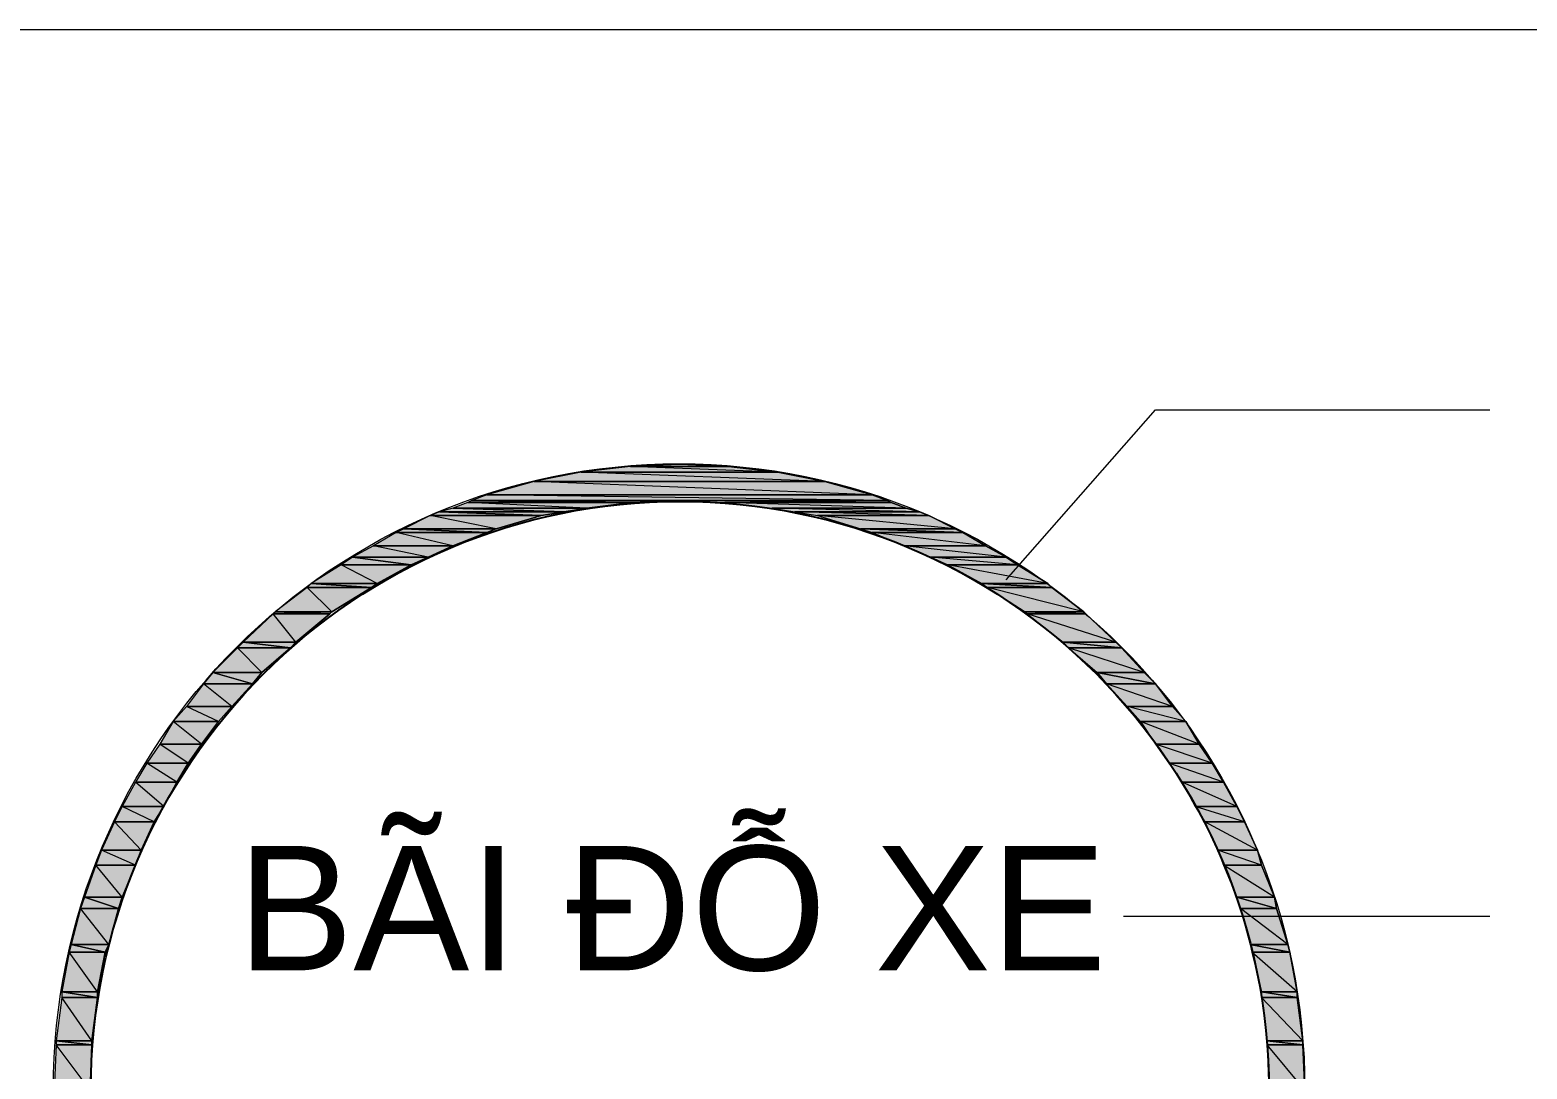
# Model space of a CAD drawing. Header units: millimetres. Extents: x 5117 to 246734, y -48177 to 129208.
# Drawn here: x 211859.8 to 211919.1, y 2497.1 to 2538.3 of the extents above; entities that cross this region are included whole.
import ezdxf

# ---------------------------------------------------------------- set-up
doc = ezdxf.new("R2010")
doc.units = ezdxf.units.MM
for name, color, linetype, lineweight in [('PCCC_241204-CHI TIET CAU TAO PCCC_dwg-1', 250, 'Continuous', 18), ('PDF_Geometry', 250, 'Continuous', 18), ('PDF_Geometry-1', 90, 'Continuous', 25), ('PDF_Solid Fills', 250, 'Continuous', 18), ('PDF_Text-1', 7, 'Continuous', 18)]:
    doc.layers.add(name, color=color, linetype=linetype, lineweight=lineweight)
doc.styles.add('Arial_8', font='arial_0.ttf', dxfattribs={"height": 4.929025})

# ---------------------------------------------------------------- blocks, each defined once
blk = doc.blocks.new('PCCC_241204-CHI TIET CAU TAO PCCC_dwg-1605646-PCCC-CHI TIẾT CÂU TẠO PCCC')
at = {"layer": 'PDF_Solid Fills'}
for points in [[(3139.23, 2520.793), (3133.392, 2521.018), (3131.446, 2520.793)], [(3137.284, 2521.018), (3135.338, 2521.093), (3133.392, 2521.018)], [(3139.23, 2520.793), (3133.392, 2521.018), (3137.284, 2521.018)], [(3142.972, 2519.895), (3129.575, 2520.419), (3127.704, 2519.895)], [(3141.101, 2520.419), (3131.446, 2520.793), (3129.575, 2520.419)], [(3142.972, 2519.895), (3129.575, 2520.419), (3141.101, 2520.419)], [(3141.101, 2520.419), (3131.446, 2520.793), (3139.23, 2520.793)], [(3133.467, 2519.596), (3127.105, 2519.671), (3126.955, 2519.596)], [(3143.571, 2519.671), (3127.704, 2519.895), (3127.105, 2519.671)], [(3133.467, 2519.596), (3127.105, 2519.671), (3135.338, 2519.671)], [(3143.571, 2519.671), (3127.704, 2519.895), (3142.972, 2519.895)], [(3143.721, 2519.596), (3135.338, 2519.671), (3137.134, 2519.596)], [(3143.721, 2519.596), (3135.338, 2519.671), (3143.571, 2519.671)], [(3128.078, 2518.548), (3125.458, 2519.072), (3124.41, 2518.548)], [(3129.874, 2519.072), (3125.832, 2519.222), (3125.458, 2519.072)], [(3128.078, 2518.548), (3125.458, 2519.072), (3129.874, 2519.072)], [(3130.772, 2519.222), (3126.356, 2519.371), (3125.832, 2519.222)], [(3129.874, 2519.072), (3125.832, 2519.222), (3130.772, 2519.222)], [(3131.67, 2519.371), (3126.955, 2519.596), (3126.356, 2519.371)], [(3130.772, 2519.222), (3126.356, 2519.371), (3131.67, 2519.371)], [(3131.67, 2519.371), (3126.955, 2519.596), (3133.467, 2519.596)], [(3144.319, 2519.371), (3137.134, 2519.596), (3139.005, 2519.371)], [(3144.319, 2519.371), (3137.134, 2519.596), (3143.721, 2519.596)], [(3144.843, 2519.222), (3139.005, 2519.371), (3139.903, 2519.222)], [(3144.843, 2519.222), (3139.005, 2519.371), (3144.319, 2519.371)], [(3145.218, 2519.072), (3139.903, 2519.222), (3140.802, 2519.072)], [(3145.218, 2519.072), (3139.903, 2519.222), (3144.843, 2519.222)], [(3146.265, 2518.548), (3140.802, 2519.072), (3142.523, 2518.548)], [(3146.265, 2518.548), (3140.802, 2519.072), (3145.218, 2519.072)], [(3127.704, 2518.398), (3124.41, 2518.548), (3124.111, 2518.398)], [(3127.704, 2518.398), (3124.41, 2518.548), (3128.078, 2518.548)], [(3146.565, 2518.398), (3142.523, 2518.548), (3142.972, 2518.398)], [(3146.565, 2518.398), (3142.523, 2518.548), (3146.265, 2518.548)], [(3125.383, 2517.425), (3123.213, 2517.874), (3122.389, 2517.425)], [(3126.356, 2517.874), (3124.111, 2518.398), (3123.213, 2517.874)], [(3125.383, 2517.425), (3123.213, 2517.874), (3126.356, 2517.874)], [(3126.356, 2517.874), (3124.111, 2518.398), (3127.704, 2518.398)], [(3147.463, 2517.874), (3142.972, 2518.398), (3144.245, 2517.874)], [(3147.463, 2517.874), (3142.972, 2518.398), (3146.565, 2518.398)], [(3148.286, 2517.425), (3144.245, 2517.874), (3145.292, 2517.425)], [(3148.286, 2517.425), (3144.245, 2517.874), (3147.463, 2517.874)], [(3124.71, 2517.126), (3122.389, 2517.425), (3121.94, 2517.126)], [(3124.71, 2517.126), (3122.389, 2517.425), (3125.383, 2517.425)], [(3148.735, 2517.126), (3145.292, 2517.425), (3145.966, 2517.126)], [(3148.735, 2517.126), (3145.292, 2517.425), (3148.286, 2517.425)], [(3123.362, 2516.377), (3121.94, 2517.126), (3120.743, 2516.377)], [(3123.362, 2516.377), (3121.94, 2517.126), (3124.71, 2517.126)], [(3149.933, 2516.377), (3145.966, 2517.126), (3147.313, 2516.377)], [(3149.933, 2516.377), (3145.966, 2517.126), (3148.735, 2517.126)], [(3121.566, 2515.255), (3120.593, 2516.228), (3119.321, 2515.255)], [(3123.138, 2516.228), (3120.743, 2516.377), (3120.593, 2516.228)], [(3121.566, 2515.255), (3120.593, 2516.228), (3123.138, 2516.228)], [(3123.138, 2516.228), (3120.743, 2516.377), (3123.362, 2516.377)], [(3150.083, 2516.228), (3147.313, 2516.377), (3147.538, 2516.228)], [(3150.083, 2516.228), (3147.313, 2516.377), (3149.933, 2516.377)], [(3151.355, 2515.255), (3147.538, 2516.228), (3149.035, 2515.255)], [(3151.355, 2515.255), (3147.538, 2516.228), (3150.083, 2516.228)], [(3120.144, 2514.057), (3119.246, 2515.18), (3118.048, 2514.057)], [(3121.491, 2515.18), (3119.321, 2515.255), (3119.246, 2515.18)], [(3120.144, 2514.057), (3119.246, 2515.18), (3121.491, 2515.18)], [(3121.491, 2515.18), (3119.321, 2515.255), (3121.566, 2515.255)], [(3151.43, 2515.18), (3149.035, 2515.255), (3149.11, 2515.18)], [(3151.43, 2515.18), (3149.035, 2515.255), (3151.355, 2515.255)], [(3152.627, 2514.057), (3149.11, 2515.18), (3150.532, 2514.057)], [(3152.627, 2514.057), (3149.11, 2515.18), (3151.43, 2515.18)], [(3118.797, 2512.86), (3117.824, 2513.833), (3116.851, 2512.86)], [(3119.92, 2513.833), (3118.048, 2514.057), (3117.824, 2513.833)], [(3118.797, 2512.86), (3117.824, 2513.833), (3119.92, 2513.833)], [(3119.92, 2513.833), (3118.048, 2514.057), (3120.144, 2514.057)], [(3152.852, 2513.833), (3150.532, 2514.057), (3150.756, 2513.833)], [(3152.852, 2513.833), (3150.532, 2514.057), (3152.627, 2514.057)], [(3153.75, 2512.86), (3150.756, 2513.833), (3151.879, 2512.86)], [(3153.75, 2512.86), (3150.756, 2513.833), (3152.852, 2513.833)], [(3118.423, 2512.411), (3116.851, 2512.86), (3116.477, 2512.411)], [(3118.423, 2512.411), (3116.851, 2512.86), (3118.797, 2512.86)], [(3154.199, 2512.411), (3151.879, 2512.86), (3152.253, 2512.411)], [(3154.199, 2512.411), (3151.879, 2512.86), (3153.75, 2512.86)], [(3117.599, 2511.512), (3116.477, 2512.411), (3115.803, 2511.512)], [(3117.599, 2511.512), (3116.477, 2512.411), (3118.423, 2512.411)], [(3154.873, 2511.512), (3152.253, 2512.411), (3153.076, 2511.512)], [(3154.873, 2511.512), (3152.253, 2512.411), (3154.199, 2512.411)], [(3117.075, 2510.914), (3115.803, 2511.512), (3115.279, 2510.914)], [(3117.075, 2510.914), (3115.803, 2511.512), (3117.599, 2511.512)], [(3155.397, 2510.914), (3153.076, 2511.512), (3153.6, 2510.914)], [(3155.397, 2510.914), (3153.076, 2511.512), (3154.873, 2511.512)], [(3116.402, 2510.016), (3115.279, 2510.914), (3114.755, 2510.016)], [(3116.402, 2510.016), (3115.279, 2510.914), (3117.075, 2510.914)], [(3155.921, 2510.016), (3153.6, 2510.914), (3154.199, 2510.016)], [(3155.921, 2510.016), (3153.6, 2510.914), (3155.397, 2510.914)], [(3115.878, 2509.267), (3114.755, 2510.016), (3114.232, 2509.267)], [(3115.878, 2509.267), (3114.755, 2510.016), (3116.402, 2510.016)], [(3156.444, 2509.267), (3154.199, 2510.016), (3154.723, 2509.267)], [(3156.444, 2509.267), (3154.199, 2510.016), (3155.921, 2510.016)], [(3115.429, 2508.519), (3114.232, 2509.267), (3113.782, 2508.519)], [(3115.429, 2508.519), (3114.232, 2509.267), (3115.878, 2509.267)], [(3156.894, 2508.519), (3154.723, 2509.267), (3155.247, 2508.519)], [(3156.894, 2508.519), (3154.723, 2509.267), (3156.444, 2509.267)], [(3114.905, 2507.546), (3113.782, 2508.519), (3113.259, 2507.546)], [(3114.905, 2507.546), (3113.782, 2508.519), (3115.429, 2508.519)], [(3157.417, 2507.546), (3155.247, 2508.519), (3155.771, 2507.546)], [(3157.417, 2507.546), (3155.247, 2508.519), (3156.894, 2508.519)], [(3114.531, 2506.947), (3113.259, 2507.546), (3112.959, 2506.947)], [(3114.531, 2506.947), (3113.259, 2507.546), (3114.905, 2507.546)], [(3157.717, 2506.947), (3155.771, 2507.546), (3156.145, 2506.947)], [(3157.717, 2506.947), (3155.771, 2507.546), (3157.417, 2507.546)], [(3114.007, 2505.824), (3112.959, 2506.947), (3112.435, 2505.824)], [(3114.007, 2505.824), (3112.959, 2506.947), (3114.531, 2506.947)], [(3158.241, 2505.824), (3156.145, 2506.947), (3156.669, 2505.824)], [(3158.241, 2505.824), (3156.145, 2506.947), (3157.717, 2506.947)], [(3113.782, 2505.225), (3112.435, 2505.824), (3112.211, 2505.225)], [(3113.782, 2505.225), (3112.435, 2505.824), (3114.007, 2505.824)], [(3158.39, 2505.225), (3156.669, 2505.824), (3156.894, 2505.225)], [(3158.39, 2505.225), (3156.669, 2505.824), (3158.241, 2505.824)], [(3113.259, 2503.953), (3112.211, 2505.225), (3111.762, 2503.953)], [(3113.259, 2503.953), (3112.211, 2505.225), (3113.782, 2505.225)], [(3158.914, 2503.953), (3156.894, 2505.225), (3157.417, 2503.953)], [(3158.914, 2503.953), (3156.894, 2505.225), (3158.39, 2505.225)], [(3113.109, 2503.504), (3111.762, 2503.953), (3111.612, 2503.504)], [(3113.109, 2503.504), (3111.762, 2503.953), (3113.259, 2503.953)], [(3158.989, 2503.504), (3157.417, 2503.953), (3157.567, 2503.504)], [(3158.989, 2503.504), (3157.417, 2503.953), (3158.914, 2503.953)], [(3112.735, 2502.082), (3111.612, 2503.504), (3111.238, 2502.082)], [(3112.735, 2502.082), (3111.612, 2503.504), (3113.109, 2503.504)], [(3159.438, 2502.082), (3157.567, 2503.504), (3157.941, 2502.082)], [(3159.438, 2502.082), (3157.567, 2503.504), (3158.989, 2503.504)], [(3112.585, 2501.783), (3111.238, 2502.082), (3111.163, 2501.783)], [(3112.585, 2501.783), (3111.238, 2502.082), (3112.735, 2502.082)], [(3159.513, 2501.783), (3157.941, 2502.082), (3158.016, 2501.783)], [(3159.513, 2501.783), (3157.941, 2502.082), (3159.438, 2502.082)], [(3112.286, 2500.211), (3111.163, 2501.783), (3110.863, 2500.211)], [(3112.286, 2500.211), (3111.163, 2501.783), (3112.585, 2501.783)], [(3159.813, 2500.211), (3158.016, 2501.783), (3158.39, 2500.211)], [(3159.813, 2500.211), (3158.016, 2501.783), (3159.513, 2501.783)], [(3112.286, 2499.986), (3110.863, 2500.211), (3110.863, 2499.986)], [(3112.286, 2499.986), (3110.863, 2500.211), (3112.286, 2500.211)], [(3159.813, 2499.986), (3158.39, 2500.211), (3158.39, 2499.986)], [(3159.813, 2499.986), (3158.39, 2500.211), (3159.813, 2500.211)], [(3112.061, 2498.265), (3110.863, 2499.986), (3110.639, 2498.265)], [(3112.061, 2498.265), (3110.863, 2499.986), (3112.286, 2499.986)], [(3160.037, 2498.265), (3158.39, 2499.986), (3158.615, 2498.265)], [(3160.037, 2498.265), (3158.39, 2499.986), (3159.813, 2499.986)], [(3111.986, 2496.319), (3110.639, 2498.115), (3110.564, 2496.319)], [(3112.061, 2498.115), (3110.639, 2498.265), (3110.639, 2498.115)], [(3112.061, 2498.115), (3110.639, 2498.265), (3112.061, 2498.265)], [(3111.986, 2496.319), (3110.639, 2498.115), (3112.061, 2498.115)], [(3160.037, 2498.115), (3158.615, 2498.265), (3158.615, 2498.115)], [(3160.037, 2498.115), (3158.615, 2498.265), (3160.037, 2498.265)], [(3160.112, 2496.319), (3158.615, 2498.115), (3158.69, 2496.319)], [(3160.112, 2496.319), (3158.615, 2498.115), (3160.037, 2498.115)]]:
    blk.add_hatch(color=256, dxfattribs=at).paths.add_polyline_path(points)
at = {"layer": 'PDF_Geometry'}
blk.add_line((3152.927, 2503.205), (3167.447, 2503.205), dxfattribs=at)
at = {"layer": 'PDF_Geometry', "flags": 128}
for points in [[(3075.835, 2173.732), (3268.788, 2173.732), (3268.788, 2538.307), (3075.835, 2538.307)], [(3131.446, 2520.793), (3139.23, 2520.793), (3137.284, 2521.018), (3133.392, 2521.018)], [(3135.338, 2521.093), (3133.392, 2521.018), (3137.284, 2521.018)], [(3127.704, 2519.895), (3142.972, 2519.895), (3141.101, 2520.419), (3129.575, 2520.419)], [(3129.575, 2520.419), (3141.101, 2520.419), (3139.23, 2520.793), (3131.446, 2520.793)], [(3137.134, 2519.596), (3143.721, 2519.596), (3143.571, 2519.671), (3135.338, 2519.671)], [(3139.005, 2519.371), (3144.319, 2519.371), (3143.721, 2519.596), (3137.134, 2519.596)], [(3139.903, 2519.222), (3144.843, 2519.222), (3144.319, 2519.371), (3139.005, 2519.371)], [(3140.802, 2519.072), (3145.218, 2519.072), (3144.843, 2519.222), (3139.903, 2519.222)], [(3123.213, 2517.874), (3126.356, 2517.874), (3127.704, 2518.398), (3124.111, 2518.398)], [(3144.245, 2517.874), (3147.463, 2517.874), (3146.565, 2518.398), (3142.972, 2518.398)], [(3145.292, 2517.425), (3148.286, 2517.425), (3147.463, 2517.874), (3144.245, 2517.874)], [(3145.966, 2517.126), (3148.735, 2517.126), (3148.286, 2517.425), (3145.292, 2517.425)], [(3115.803, 2511.512), (3117.599, 2511.512), (3118.423, 2512.411), (3116.477, 2512.411)], [(3153.076, 2511.512), (3154.873, 2511.512), (3154.199, 2512.411), (3152.253, 2512.411)], [(3115.279, 2510.914), (3117.075, 2510.914), (3117.599, 2511.512), (3115.803, 2511.512)], [(3153.6, 2510.914), (3155.397, 2510.914), (3154.873, 2511.512), (3153.076, 2511.512)], [(3114.755, 2510.016), (3116.402, 2510.016), (3117.075, 2510.914), (3115.279, 2510.914)], [(3154.199, 2510.016), (3155.921, 2510.016), (3155.397, 2510.914), (3153.6, 2510.914)], [(3114.232, 2509.267), (3115.878, 2509.267), (3116.402, 2510.016), (3114.755, 2510.016)], [(3154.723, 2509.267), (3156.444, 2509.267), (3155.921, 2510.016), (3154.199, 2510.016)], [(3113.782, 2508.519), (3115.429, 2508.519), (3115.878, 2509.267), (3114.232, 2509.267)], [(3155.247, 2508.519), (3156.894, 2508.519), (3156.444, 2509.267), (3154.723, 2509.267)], [(3113.259, 2507.546), (3114.905, 2507.546), (3115.429, 2508.519), (3113.782, 2508.519)], [(3155.771, 2507.546), (3157.417, 2507.546), (3156.894, 2508.519), (3155.247, 2508.519)], [(3112.959, 2506.947), (3114.531, 2506.947), (3114.905, 2507.546), (3113.259, 2507.546)], [(3156.145, 2506.947), (3157.717, 2506.947), (3157.417, 2507.546), (3155.771, 2507.546)], [(3112.435, 2505.824), (3114.007, 2505.824), (3114.531, 2506.947), (3112.959, 2506.947)], [(3156.669, 2505.824), (3158.241, 2505.824), (3157.717, 2506.947), (3156.145, 2506.947)], [(3112.211, 2505.225), (3113.782, 2505.225), (3114.007, 2505.824), (3112.435, 2505.824)], [(3156.894, 2505.225), (3158.39, 2505.225), (3158.241, 2505.824), (3156.669, 2505.824)], [(3110.564, 2496.319), (3111.986, 2496.319), (3112.061, 2498.115), (3110.639, 2498.115)], [(3158.69, 2496.319), (3160.112, 2496.319), (3160.037, 2498.115), (3158.615, 2498.115)]]:
    blk.add_lwpolyline(points, close=True, dxfattribs=at)
for points in [[(3148.286, 2516.527), (3154.199, 2523.263), (3167.447, 2523.263)], [(3127.105, 2519.671), (3143.571, 2519.671), (3142.972, 2519.895), (3127.704, 2519.895), (3127.105, 2519.671), (3133.467, 2519.596), (3135.338, 2519.671), (3127.105, 2519.671), (3126.955, 2519.596)], [(3124.41, 2518.548), (3128.078, 2518.548), (3129.874, 2519.072), (3125.458, 2519.072), (3124.41, 2518.548), (3127.704, 2518.398), (3128.078, 2518.548), (3124.41, 2518.548), (3124.111, 2518.398)], [(3126.356, 2519.371), (3131.67, 2519.371), (3133.467, 2519.596), (3126.955, 2519.596), (3126.356, 2519.371), (3130.772, 2519.222), (3131.67, 2519.371), (3126.356, 2519.371), (3125.832, 2519.222), (3129.874, 2519.072), (3130.772, 2519.222), (3125.832, 2519.222), (3125.458, 2519.072)], [(3142.523, 2518.548), (3146.265, 2518.548), (3145.218, 2519.072), (3140.802, 2519.072), (3142.523, 2518.548), (3146.565, 2518.398), (3146.265, 2518.548), (3142.523, 2518.548), (3142.972, 2518.398)], [(3122.389, 2517.425), (3125.383, 2517.425), (3126.356, 2517.874), (3123.213, 2517.874), (3122.389, 2517.425), (3124.71, 2517.126), (3125.383, 2517.425), (3122.389, 2517.425), (3121.94, 2517.126)], [(3120.743, 2516.377), (3123.362, 2516.377), (3124.71, 2517.126), (3121.94, 2517.126), (3120.743, 2516.377), (3123.138, 2516.228), (3123.362, 2516.377), (3120.743, 2516.377), (3120.593, 2516.228)], [(3147.313, 2516.377), (3149.933, 2516.377), (3148.735, 2517.126), (3145.966, 2517.126), (3147.313, 2516.377), (3150.083, 2516.228), (3149.933, 2516.377), (3147.313, 2516.377), (3147.538, 2516.228)], [(3119.321, 2515.255), (3121.566, 2515.255), (3123.138, 2516.228), (3120.593, 2516.228), (3119.321, 2515.255), (3121.491, 2515.18), (3121.566, 2515.255), (3119.321, 2515.255), (3119.246, 2515.18)], [(3149.035, 2515.255), (3151.355, 2515.255), (3150.083, 2516.228), (3147.538, 2516.228), (3149.035, 2515.255), (3151.43, 2515.18), (3151.355, 2515.255), (3149.035, 2515.255), (3149.11, 2515.18)], [(3118.048, 2514.057), (3120.144, 2514.057), (3121.491, 2515.18), (3119.246, 2515.18), (3118.048, 2514.057), (3119.92, 2513.833), (3120.144, 2514.057), (3118.048, 2514.057), (3117.824, 2513.833)], [(3150.532, 2514.057), (3152.627, 2514.057), (3151.43, 2515.18), (3149.11, 2515.18), (3150.532, 2514.057), (3152.852, 2513.833), (3152.627, 2514.057), (3150.532, 2514.057), (3150.756, 2513.833)], [(3116.851, 2512.86), (3118.797, 2512.86), (3119.92, 2513.833), (3117.824, 2513.833), (3116.851, 2512.86), (3118.423, 2512.411), (3118.797, 2512.86), (3116.851, 2512.86), (3116.477, 2512.411)], [(3151.879, 2512.86), (3153.75, 2512.86), (3152.852, 2513.833), (3150.756, 2513.833), (3151.879, 2512.86), (3154.199, 2512.411), (3153.75, 2512.86), (3151.879, 2512.86), (3152.253, 2512.411)], [(3111.762, 2503.953), (3113.259, 2503.953), (3113.782, 2505.225), (3112.211, 2505.225), (3111.762, 2503.953), (3113.109, 2503.504), (3113.259, 2503.953), (3111.762, 2503.953), (3111.612, 2503.504)], [(3157.417, 2503.953), (3158.914, 2503.953), (3158.39, 2505.225), (3156.894, 2505.225), (3157.417, 2503.953), (3158.989, 2503.504), (3158.914, 2503.953), (3157.417, 2503.953), (3157.567, 2503.504)], [(3111.238, 2502.082), (3112.735, 2502.082), (3113.109, 2503.504), (3111.612, 2503.504), (3111.238, 2502.082), (3112.585, 2501.783), (3112.735, 2502.082), (3111.238, 2502.082), (3111.163, 2501.783)], [(3157.941, 2502.082), (3159.438, 2502.082), (3158.989, 2503.504), (3157.567, 2503.504), (3157.941, 2502.082), (3159.513, 2501.783), (3159.438, 2502.082), (3157.941, 2502.082), (3158.016, 2501.783)], [(3110.863, 2500.211), (3112.286, 2500.211), (3112.585, 2501.783), (3111.163, 2501.783), (3110.863, 2500.211), (3112.286, 2499.986), (3112.286, 2500.211), (3110.863, 2500.211), (3110.863, 2499.986)], [(3158.39, 2500.211), (3159.813, 2500.211), (3159.513, 2501.783), (3158.016, 2501.783), (3158.39, 2500.211), (3159.813, 2499.986), (3159.813, 2500.211), (3158.39, 2500.211), (3158.39, 2499.986)], [(3110.639, 2498.265), (3112.061, 2498.265), (3112.286, 2499.986), (3110.863, 2499.986), (3110.639, 2498.265), (3112.061, 2498.115), (3112.061, 2498.265), (3110.639, 2498.265), (3110.639, 2498.115)], [(3158.615, 2498.265), (3160.037, 2498.265), (3159.813, 2499.986), (3158.39, 2499.986), (3158.615, 2498.265), (3160.037, 2498.115), (3160.037, 2498.265), (3158.615, 2498.265), (3158.615, 2498.115)]]:
    blk.add_lwpolyline(points, dxfattribs=at)
at = {"layer": 'PDF_Geometry'}
blk.add_circle((3135.323, 2496.335), 24.789, dxfattribs=at)
at = {"layer": 'PDF_Geometry-1'}
blk.add_circle((3135.354, 2496.297), 23.336, dxfattribs=at)
at = {"layer": 'PDF_Solid Fills'}
for p, q in [((3133.392, 2521.018), (3131.446, 2520.793)), ((3135.338, 2521.093), (3133.392, 2521.018)), ((3133.392, 2521.018), (3137.284, 2521.018)), ((3139.23, 2520.793), (3133.392, 2521.018)), ((3139.23, 2520.793), (3133.392, 2521.018)), ((3133.392, 2521.018), (3137.284, 2521.018)), ((3137.284, 2521.018), (3135.338, 2521.093)), ((3137.284, 2521.018), (3139.23, 2520.793)), ((3129.575, 2520.419), (3127.704, 2519.895)), ((3131.446, 2520.793), (3129.575, 2520.419)), ((3129.575, 2520.419), (3141.101, 2520.419)), ((3142.972, 2519.895), (3129.575, 2520.419)), ((3142.972, 2519.895), (3129.575, 2520.419)), ((3129.575, 2520.419), (3141.101, 2520.419)), ((3131.446, 2520.793), (3139.23, 2520.793)), ((3141.101, 2520.419), (3131.446, 2520.793)), ((3141.101, 2520.419), (3131.446, 2520.793)), ((3131.446, 2520.793), (3139.23, 2520.793)), ((3139.23, 2520.793), (3141.101, 2520.419)), ((3141.101, 2520.419), (3142.972, 2519.895)), ((3127.105, 2519.671), (3126.955, 2519.596)), ((3127.704, 2519.895), (3127.105, 2519.671)), ((3127.105, 2519.671), (3143.571, 2519.671)), ((3133.467, 2519.596), (3127.105, 2519.671)), ((3133.467, 2519.596), (3127.105, 2519.671)), ((3127.105, 2519.671), (3135.338, 2519.671)), ((3127.704, 2519.895), (3142.972, 2519.895)), ((3143.571, 2519.671), (3127.704, 2519.895)), ((3143.571, 2519.671), (3127.704, 2519.895)), ((3127.704, 2519.895), (3142.972, 2519.895)), ((3135.338, 2519.671), (3133.467, 2519.596)), ((3143.721, 2519.596), (3135.338, 2519.671)), ((3135.338, 2519.671), (3137.134, 2519.596)), ((3143.721, 2519.596), (3135.338, 2519.671)), ((3135.338, 2519.671), (3143.571, 2519.671)), ((3142.972, 2519.895), (3143.571, 2519.671)), ((3143.571, 2519.671), (3143.721, 2519.596)), ((3125.458, 2519.072), (3124.41, 2518.548)), ((3125.832, 2519.222), (3125.458, 2519.072)), ((3125.458, 2519.072), (3129.874, 2519.072)), ((3128.078, 2518.548), (3125.458, 2519.072)), ((3128.078, 2518.548), (3125.458, 2519.072)), ((3125.458, 2519.072), (3129.874, 2519.072)), ((3126.356, 2519.371), (3125.832, 2519.222)), ((3125.832, 2519.222), (3130.772, 2519.222)), ((3129.874, 2519.072), (3125.832, 2519.222)), ((3129.874, 2519.072), (3125.832, 2519.222)), ((3125.832, 2519.222), (3130.772, 2519.222)), ((3126.955, 2519.596), (3126.356, 2519.371)), ((3126.356, 2519.371), (3131.67, 2519.371)), ((3130.772, 2519.222), (3126.356, 2519.371)), ((3130.772, 2519.222), (3126.356, 2519.371)), ((3126.356, 2519.371), (3131.67, 2519.371)), ((3126.955, 2519.596), (3133.467, 2519.596)), ((3131.67, 2519.371), (3126.955, 2519.596)), ((3131.67, 2519.371), (3126.955, 2519.596)), ((3126.955, 2519.596), (3133.467, 2519.596)), ((3129.874, 2519.072), (3128.078, 2518.548)), ((3130.772, 2519.222), (3129.874, 2519.072)), ((3131.67, 2519.371), (3130.772, 2519.222)), ((3133.467, 2519.596), (3131.67, 2519.371)), ((3137.134, 2519.596), (3143.721, 2519.596)), ((3144.319, 2519.371), (3137.134, 2519.596)), ((3137.134, 2519.596), (3139.005, 2519.371)), ((3144.319, 2519.371), (3137.134, 2519.596)), ((3137.134, 2519.596), (3143.721, 2519.596)), ((3139.005, 2519.371), (3144.319, 2519.371)), ((3144.843, 2519.222), (3139.005, 2519.371)), ((3139.005, 2519.371), (3139.903, 2519.222)), ((3144.843, 2519.222), (3139.005, 2519.371)), ((3139.005, 2519.371), (3144.319, 2519.371)), ((3139.903, 2519.222), (3144.843, 2519.222)), ((3145.218, 2519.072), (3139.903, 2519.222)), ((3139.903, 2519.222), (3140.802, 2519.072)), ((3145.218, 2519.072), (3139.903, 2519.222)), ((3139.903, 2519.222), (3144.843, 2519.222)), ((3140.802, 2519.072), (3145.218, 2519.072)), ((3146.265, 2518.548), (3140.802, 2519.072)), ((3140.802, 2519.072), (3142.523, 2518.548)), ((3146.265, 2518.548), (3140.802, 2519.072)), ((3140.802, 2519.072), (3145.218, 2519.072)), ((3143.721, 2519.596), (3144.319, 2519.371)), ((3144.319, 2519.371), (3144.843, 2519.222)), ((3144.843, 2519.222), (3145.218, 2519.072)), ((3145.218, 2519.072), (3146.265, 2518.548)), ((3124.41, 2518.548), (3124.111, 2518.398)), ((3124.41, 2518.548), (3128.078, 2518.548)), ((3127.704, 2518.398), (3124.41, 2518.548)), ((3127.704, 2518.398), (3124.41, 2518.548)), ((3124.41, 2518.548), (3128.078, 2518.548)), ((3128.078, 2518.548), (3127.704, 2518.398)), ((3142.523, 2518.548), (3146.265, 2518.548)), ((3146.565, 2518.398), (3142.523, 2518.548)), ((3142.523, 2518.548), (3142.972, 2518.398)), ((3146.565, 2518.398), (3142.523, 2518.548)), ((3142.523, 2518.548), (3146.265, 2518.548)), ((3146.265, 2518.548), (3146.565, 2518.398)), ((3123.213, 2517.874), (3122.389, 2517.425)), ((3124.111, 2518.398), (3123.213, 2517.874)), ((3123.213, 2517.874), (3126.356, 2517.874)), ((3125.383, 2517.425), (3123.213, 2517.874)), ((3125.383, 2517.425), (3123.213, 2517.874)), ((3123.213, 2517.874), (3126.356, 2517.874)), ((3124.111, 2518.398), (3127.704, 2518.398)), ((3126.356, 2517.874), (3124.111, 2518.398)), ((3126.356, 2517.874), (3124.111, 2518.398)), ((3124.111, 2518.398), (3127.704, 2518.398)), ((3126.356, 2517.874), (3125.383, 2517.425)), ((3127.704, 2518.398), (3126.356, 2517.874)), ((3142.972, 2518.398), (3146.565, 2518.398)), ((3147.463, 2517.874), (3142.972, 2518.398)), ((3142.972, 2518.398), (3144.245, 2517.874)), ((3147.463, 2517.874), (3142.972, 2518.398)), ((3142.972, 2518.398), (3146.565, 2518.398)), ((3144.245, 2517.874), (3147.463, 2517.874)), ((3148.286, 2517.425), (3144.245, 2517.874)), ((3144.245, 2517.874), (3145.292, 2517.425)), ((3148.286, 2517.425), (3144.245, 2517.874)), ((3144.245, 2517.874), (3147.463, 2517.874)), ((3146.565, 2518.398), (3147.463, 2517.874)), ((3147.463, 2517.874), (3148.286, 2517.425)), ((3122.389, 2517.425), (3121.94, 2517.126)), ((3122.389, 2517.425), (3125.383, 2517.425)), ((3124.71, 2517.126), (3122.389, 2517.425)), ((3124.71, 2517.126), (3122.389, 2517.425)), ((3122.389, 2517.425), (3125.383, 2517.425)), ((3125.383, 2517.425), (3124.71, 2517.126)), ((3145.292, 2517.425), (3148.286, 2517.425)), ((3148.735, 2517.126), (3145.292, 2517.425)), ((3145.292, 2517.425), (3145.966, 2517.126)), ((3148.735, 2517.126), (3145.292, 2517.425)), ((3145.292, 2517.425), (3148.286, 2517.425)), ((3148.286, 2517.425), (3148.735, 2517.126)), ((3121.94, 2517.126), (3120.743, 2516.377)), ((3121.94, 2517.126), (3124.71, 2517.126)), ((3123.362, 2516.377), (3121.94, 2517.126)), ((3123.362, 2516.377), (3121.94, 2517.126)), ((3121.94, 2517.126), (3124.71, 2517.126)), ((3124.71, 2517.126), (3123.362, 2516.377)), ((3145.966, 2517.126), (3148.735, 2517.126)), ((3149.933, 2516.377), (3145.966, 2517.126)), ((3145.966, 2517.126), (3147.313, 2516.377)), ((3149.933, 2516.377), (3145.966, 2517.126)), ((3145.966, 2517.126), (3148.735, 2517.126)), ((3148.735, 2517.126), (3149.933, 2516.377)), ((3120.593, 2516.228), (3119.321, 2515.255)), ((3120.743, 2516.377), (3120.593, 2516.228)), ((3120.593, 2516.228), (3123.138, 2516.228)), ((3121.566, 2515.255), (3120.593, 2516.228)), ((3121.566, 2515.255), (3120.593, 2516.228)), ((3120.593, 2516.228), (3123.138, 2516.228)), ((3120.743, 2516.377), (3123.362, 2516.377)), ((3123.138, 2516.228), (3120.743, 2516.377)), ((3123.138, 2516.228), (3120.743, 2516.377)), ((3120.743, 2516.377), (3123.362, 2516.377)), ((3123.138, 2516.228), (3121.566, 2515.255)), ((3123.362, 2516.377), (3123.138, 2516.228)), ((3147.313, 2516.377), (3149.933, 2516.377)), ((3150.083, 2516.228), (3147.313, 2516.377)), ((3147.313, 2516.377), (3147.538, 2516.228)), ((3150.083, 2516.228), (3147.313, 2516.377)), ((3147.313, 2516.377), (3149.933, 2516.377)), ((3147.538, 2516.228), (3150.083, 2516.228)), ((3151.355, 2515.255), (3147.538, 2516.228)), ((3147.538, 2516.228), (3149.035, 2515.255)), ((3151.355, 2515.255), (3147.538, 2516.228)), ((3147.538, 2516.228), (3150.083, 2516.228)), ((3149.933, 2516.377), (3150.083, 2516.228)), ((3150.083, 2516.228), (3151.355, 2515.255)), ((3119.246, 2515.18), (3118.048, 2514.057)), ((3119.321, 2515.255), (3119.246, 2515.18)), ((3119.246, 2515.18), (3121.491, 2515.18)), ((3120.144, 2514.057), (3119.246, 2515.18)), ((3120.144, 2514.057), (3119.246, 2515.18)), ((3119.246, 2515.18), (3121.491, 2515.18)), ((3119.321, 2515.255), (3121.566, 2515.255)), ((3121.491, 2515.18), (3119.321, 2515.255)), ((3121.491, 2515.18), (3119.321, 2515.255)), ((3119.321, 2515.255), (3121.566, 2515.255)), ((3121.491, 2515.18), (3120.144, 2514.057)), ((3121.566, 2515.255), (3121.491, 2515.18)), ((3149.035, 2515.255), (3151.355, 2515.255)), ((3151.43, 2515.18), (3149.035, 2515.255)), ((3149.035, 2515.255), (3149.11, 2515.18)), ((3151.43, 2515.18), (3149.035, 2515.255)), ((3149.035, 2515.255), (3151.355, 2515.255)), ((3149.11, 2515.18), (3151.43, 2515.18)), ((3152.627, 2514.057), (3149.11, 2515.18)), ((3149.11, 2515.18), (3150.532, 2514.057)), ((3152.627, 2514.057), (3149.11, 2515.18)), ((3149.11, 2515.18), (3151.43, 2515.18)), ((3151.355, 2515.255), (3151.43, 2515.18)), ((3151.43, 2515.18), (3152.627, 2514.057)), ((3117.824, 2513.833), (3116.851, 2512.86)), ((3118.048, 2514.057), (3117.824, 2513.833)), ((3117.824, 2513.833), (3119.92, 2513.833)), ((3118.797, 2512.86), (3117.824, 2513.833)), ((3118.797, 2512.86), (3117.824, 2513.833)), ((3117.824, 2513.833), (3119.92, 2513.833)), ((3118.048, 2514.057), (3120.144, 2514.057)), ((3119.92, 2513.833), (3118.048, 2514.057)), ((3119.92, 2513.833), (3118.048, 2514.057)), ((3118.048, 2514.057), (3120.144, 2514.057)), ((3119.92, 2513.833), (3118.797, 2512.86)), ((3120.144, 2514.057), (3119.92, 2513.833)), ((3150.532, 2514.057), (3152.627, 2514.057)), ((3152.852, 2513.833), (3150.532, 2514.057)), ((3150.532, 2514.057), (3150.756, 2513.833)), ((3152.852, 2513.833), (3150.532, 2514.057)), ((3150.532, 2514.057), (3152.627, 2514.057)), ((3150.756, 2513.833), (3152.852, 2513.833)), ((3153.75, 2512.86), (3150.756, 2513.833)), ((3150.756, 2513.833), (3151.879, 2512.86)), ((3153.75, 2512.86), (3150.756, 2513.833)), ((3150.756, 2513.833), (3152.852, 2513.833)), ((3152.627, 2514.057), (3152.852, 2513.833)), ((3152.852, 2513.833), (3153.75, 2512.86)), ((3116.851, 2512.86), (3116.477, 2512.411)), ((3116.851, 2512.86), (3118.797, 2512.86)), ((3118.423, 2512.411), (3116.851, 2512.86)), ((3118.423, 2512.411), (3116.851, 2512.86)), ((3116.851, 2512.86), (3118.797, 2512.86)), ((3118.797, 2512.86), (3118.423, 2512.411)), ((3151.879, 2512.86), (3153.75, 2512.86)), ((3154.199, 2512.411), (3151.879, 2512.86)), ((3151.879, 2512.86), (3152.253, 2512.411)), ((3154.199, 2512.411), (3151.879, 2512.86)), ((3151.879, 2512.86), (3153.75, 2512.86)), ((3153.75, 2512.86), (3154.199, 2512.411)), ((3116.477, 2512.411), (3115.803, 2511.512)), ((3116.477, 2512.411), (3118.423, 2512.411)), ((3117.599, 2511.512), (3116.477, 2512.411)), ((3117.599, 2511.512), (3116.477, 2512.411)), ((3116.477, 2512.411), (3118.423, 2512.411)), ((3118.423, 2512.411), (3117.599, 2511.512)), ((3152.253, 2512.411), (3154.199, 2512.411)), ((3154.873, 2511.512), (3152.253, 2512.411)), ((3152.253, 2512.411), (3153.076, 2511.512)), ((3154.873, 2511.512), (3152.253, 2512.411)), ((3152.253, 2512.411), (3154.199, 2512.411)), ((3154.199, 2512.411), (3154.873, 2511.512)), ((3115.803, 2511.512), (3115.279, 2510.914)), ((3115.803, 2511.512), (3117.599, 2511.512)), ((3117.075, 2510.914), (3115.803, 2511.512)), ((3117.075, 2510.914), (3115.803, 2511.512)), ((3115.803, 2511.512), (3117.599, 2511.512)), ((3117.599, 2511.512), (3117.075, 2510.914)), ((3153.076, 2511.512), (3154.873, 2511.512)), ((3155.397, 2510.914), (3153.076, 2511.512)), ((3153.076, 2511.512), (3153.6, 2510.914)), ((3155.397, 2510.914), (3153.076, 2511.512)), ((3153.076, 2511.512), (3154.873, 2511.512)), ((3154.873, 2511.512), (3155.397, 2510.914)), ((3115.279, 2510.914), (3114.755, 2510.016)), ((3115.279, 2510.914), (3117.075, 2510.914)), ((3116.402, 2510.016), (3115.279, 2510.914)), ((3116.402, 2510.016), (3115.279, 2510.914)), ((3115.279, 2510.914), (3117.075, 2510.914)), ((3117.075, 2510.914), (3116.402, 2510.016)), ((3153.6, 2510.914), (3155.397, 2510.914)), ((3155.921, 2510.016), (3153.6, 2510.914)), ((3153.6, 2510.914), (3154.199, 2510.016)), ((3155.921, 2510.016), (3153.6, 2510.914)), ((3153.6, 2510.914), (3155.397, 2510.914)), ((3155.397, 2510.914), (3155.921, 2510.016)), ((3114.755, 2510.016), (3114.232, 2509.267)), ((3114.755, 2510.016), (3116.402, 2510.016)), ((3115.878, 2509.267), (3114.755, 2510.016)), ((3115.878, 2509.267), (3114.755, 2510.016)), ((3114.755, 2510.016), (3116.402, 2510.016)), ((3116.402, 2510.016), (3115.878, 2509.267)), ((3154.199, 2510.016), (3155.921, 2510.016)), ((3156.444, 2509.267), (3154.199, 2510.016)), ((3154.199, 2510.016), (3154.723, 2509.267)), ((3156.444, 2509.267), (3154.199, 2510.016)), ((3154.199, 2510.016), (3155.921, 2510.016)), ((3155.921, 2510.016), (3156.444, 2509.267)), ((3114.232, 2509.267), (3113.782, 2508.519)), ((3114.232, 2509.267), (3115.878, 2509.267)), ((3115.429, 2508.519), (3114.232, 2509.267)), ((3115.429, 2508.519), (3114.232, 2509.267)), ((3114.232, 2509.267), (3115.878, 2509.267)), ((3115.878, 2509.267), (3115.429, 2508.519)), ((3154.723, 2509.267), (3156.444, 2509.267)), ((3156.894, 2508.519), (3154.723, 2509.267)), ((3154.723, 2509.267), (3155.247, 2508.519)), ((3156.894, 2508.519), (3154.723, 2509.267)), ((3154.723, 2509.267), (3156.444, 2509.267)), ((3156.444, 2509.267), (3156.894, 2508.519)), ((3113.782, 2508.519), (3113.259, 2507.546)), ((3113.782, 2508.519), (3115.429, 2508.519)), ((3114.905, 2507.546), (3113.782, 2508.519)), ((3114.905, 2507.546), (3113.782, 2508.519)), ((3113.782, 2508.519), (3115.429, 2508.519)), ((3115.429, 2508.519), (3114.905, 2507.546)), ((3155.247, 2508.519), (3156.894, 2508.519)), ((3157.417, 2507.546), (3155.247, 2508.519)), ((3155.247, 2508.519), (3155.771, 2507.546)), ((3157.417, 2507.546), (3155.247, 2508.519)), ((3155.247, 2508.519), (3156.894, 2508.519)), ((3156.894, 2508.519), (3157.417, 2507.546)), ((3113.259, 2507.546), (3112.959, 2506.947)), ((3113.259, 2507.546), (3114.905, 2507.546)), ((3114.531, 2506.947), (3113.259, 2507.546)), ((3114.531, 2506.947), (3113.259, 2507.546)), ((3113.259, 2507.546), (3114.905, 2507.546)), ((3114.905, 2507.546), (3114.531, 2506.947)), ((3155.771, 2507.546), (3157.417, 2507.546)), ((3157.717, 2506.947), (3155.771, 2507.546)), ((3155.771, 2507.546), (3156.145, 2506.947)), ((3157.717, 2506.947), (3155.771, 2507.546)), ((3155.771, 2507.546), (3157.417, 2507.546)), ((3157.417, 2507.546), (3157.717, 2506.947)), ((3112.959, 2506.947), (3112.435, 2505.824)), ((3112.959, 2506.947), (3114.531, 2506.947)), ((3114.007, 2505.824), (3112.959, 2506.947)), ((3114.007, 2505.824), (3112.959, 2506.947)), ((3112.959, 2506.947), (3114.531, 2506.947)), ((3114.531, 2506.947), (3114.007, 2505.824)), ((3156.145, 2506.947), (3157.717, 2506.947)), ((3158.241, 2505.824), (3156.145, 2506.947)), ((3156.145, 2506.947), (3156.669, 2505.824)), ((3158.241, 2505.824), (3156.145, 2506.947)), ((3156.145, 2506.947), (3157.717, 2506.947)), ((3157.717, 2506.947), (3158.241, 2505.824)), ((3112.435, 2505.824), (3112.211, 2505.225)), ((3112.435, 2505.824), (3114.007, 2505.824)), ((3113.782, 2505.225), (3112.435, 2505.824)), ((3113.782, 2505.225), (3112.435, 2505.824)), ((3112.435, 2505.824), (3114.007, 2505.824)), ((3114.007, 2505.824), (3113.782, 2505.225)), ((3156.669, 2505.824), (3158.241, 2505.824)), ((3158.39, 2505.225), (3156.669, 2505.824)), ((3156.669, 2505.824), (3156.894, 2505.225)), ((3158.39, 2505.225), (3156.669, 2505.824)), ((3156.669, 2505.824), (3158.241, 2505.824)), ((3158.241, 2505.824), (3158.39, 2505.225)), ((3112.211, 2505.225), (3111.762, 2503.953)), ((3112.211, 2505.225), (3113.782, 2505.225)), ((3113.259, 2503.953), (3112.211, 2505.225)), ((3113.259, 2503.953), (3112.211, 2505.225)), ((3112.211, 2505.225), (3113.782, 2505.225)), ((3113.782, 2505.225), (3113.259, 2503.953)), ((3156.894, 2505.225), (3158.39, 2505.225)), ((3158.914, 2503.953), (3156.894, 2505.225)), ((3156.894, 2505.225), (3157.417, 2503.953)), ((3158.914, 2503.953), (3156.894, 2505.225)), ((3156.894, 2505.225), (3158.39, 2505.225)), ((3158.39, 2505.225), (3158.914, 2503.953)), ((3111.762, 2503.953), (3111.612, 2503.504)), ((3111.762, 2503.953), (3113.259, 2503.953)), ((3113.109, 2503.504), (3111.762, 2503.953)), ((3113.109, 2503.504), (3111.762, 2503.953)), ((3111.762, 2503.953), (3113.259, 2503.953)), ((3113.259, 2503.953), (3113.109, 2503.504)), ((3157.417, 2503.953), (3158.914, 2503.953)), ((3158.989, 2503.504), (3157.417, 2503.953)), ((3157.417, 2503.953), (3157.567, 2503.504)), ((3158.989, 2503.504), (3157.417, 2503.953)), ((3157.417, 2503.953), (3158.914, 2503.953)), ((3158.914, 2503.953), (3158.989, 2503.504)), ((3111.612, 2503.504), (3111.238, 2502.082)), ((3111.612, 2503.504), (3113.109, 2503.504)), ((3112.735, 2502.082), (3111.612, 2503.504)), ((3112.735, 2502.082), (3111.612, 2503.504)), ((3111.612, 2503.504), (3113.109, 2503.504)), ((3113.109, 2503.504), (3112.735, 2502.082)), ((3157.567, 2503.504), (3158.989, 2503.504)), ((3159.438, 2502.082), (3157.567, 2503.504)), ((3157.567, 2503.504), (3157.941, 2502.082)), ((3159.438, 2502.082), (3157.567, 2503.504)), ((3157.567, 2503.504), (3158.989, 2503.504)), ((3158.989, 2503.504), (3159.438, 2502.082)), ((3111.238, 2502.082), (3111.163, 2501.783)), ((3111.238, 2502.082), (3112.735, 2502.082)), ((3112.585, 2501.783), (3111.238, 2502.082)), ((3112.585, 2501.783), (3111.238, 2502.082)), ((3111.238, 2502.082), (3112.735, 2502.082)), ((3112.735, 2502.082), (3112.585, 2501.783)), ((3157.941, 2502.082), (3159.438, 2502.082)), ((3159.513, 2501.783), (3157.941, 2502.082)), ((3157.941, 2502.082), (3158.016, 2501.783)), ((3159.513, 2501.783), (3157.941, 2502.082)), ((3157.941, 2502.082), (3159.438, 2502.082)), ((3159.438, 2502.082), (3159.513, 2501.783)), ((3111.163, 2501.783), (3110.863, 2500.211)), ((3111.163, 2501.783), (3112.585, 2501.783)), ((3112.286, 2500.211), (3111.163, 2501.783)), ((3112.286, 2500.211), (3111.163, 2501.783)), ((3111.163, 2501.783), (3112.585, 2501.783)), ((3112.585, 2501.783), (3112.286, 2500.211)), ((3158.016, 2501.783), (3159.513, 2501.783)), ((3159.813, 2500.211), (3158.016, 2501.783)), ((3158.016, 2501.783), (3158.39, 2500.211)), ((3159.813, 2500.211), (3158.016, 2501.783)), ((3158.016, 2501.783), (3159.513, 2501.783)), ((3159.513, 2501.783), (3159.813, 2500.211)), ((3110.863, 2500.211), (3112.286, 2500.211)), ((3112.286, 2499.986), (3110.863, 2500.211)), ((3110.863, 2500.211), (3110.863, 2499.986)), ((3112.286, 2499.986), (3110.863, 2500.211)), ((3110.863, 2500.211), (3112.286, 2500.211)), ((3112.286, 2500.211), (3112.286, 2499.986)), ((3158.39, 2500.211), (3159.813, 2500.211)), ((3159.813, 2499.986), (3158.39, 2500.211)), ((3158.39, 2500.211), (3158.39, 2499.986)), ((3159.813, 2499.986), (3158.39, 2500.211)), ((3158.39, 2500.211), (3159.813, 2500.211)), ((3159.813, 2500.211), (3159.813, 2499.986)), ((3110.863, 2499.986), (3110.639, 2498.265)), ((3110.863, 2499.986), (3112.286, 2499.986)), ((3112.061, 2498.265), (3110.863, 2499.986)), ((3112.061, 2498.265), (3110.863, 2499.986)), ((3110.863, 2499.986), (3112.286, 2499.986)), ((3112.286, 2499.986), (3112.061, 2498.265)), ((3158.39, 2499.986), (3159.813, 2499.986)), ((3160.037, 2498.265), (3158.39, 2499.986)), ((3158.39, 2499.986), (3158.615, 2498.265)), ((3160.037, 2498.265), (3158.39, 2499.986)), ((3158.39, 2499.986), (3159.813, 2499.986)), ((3159.813, 2499.986), (3160.037, 2498.265)), ((3110.639, 2498.115), (3110.564, 2496.319)), ((3110.639, 2498.265), (3112.061, 2498.265)), ((3112.061, 2498.115), (3110.639, 2498.265)), ((3110.639, 2498.265), (3110.639, 2498.115)), ((3112.061, 2498.115), (3110.639, 2498.265)), ((3110.639, 2498.265), (3112.061, 2498.265)), ((3110.639, 2498.115), (3112.061, 2498.115)), ((3111.986, 2496.319), (3110.639, 2498.115)), ((3111.986, 2496.319), (3110.639, 2498.115)), ((3110.639, 2498.115), (3112.061, 2498.115)), ((3112.061, 2498.115), (3111.986, 2496.319)), ((3112.061, 2498.265), (3112.061, 2498.115)), ((3158.615, 2498.265), (3160.037, 2498.265)), ((3160.037, 2498.115), (3158.615, 2498.265)), ((3158.615, 2498.265), (3158.615, 2498.115)), ((3160.037, 2498.115), (3158.615, 2498.265)), ((3158.615, 2498.265), (3160.037, 2498.265)), ((3158.615, 2498.115), (3160.037, 2498.115)), ((3160.112, 2496.319), (3158.615, 2498.115)), ((3158.615, 2498.115), (3158.69, 2496.319)), ((3160.112, 2496.319), (3158.615, 2498.115)), ((3158.615, 2498.115), (3160.037, 2498.115)), ((3160.037, 2498.265), (3160.037, 2498.115)), ((3160.037, 2498.115), (3160.112, 2496.319))]:
    blk.add_line(p, q, dxfattribs=at)
at = {"layer": 'PDF_Text-1', "insert": (3117.824, 2505.989), "char_height": 4.92902, "width": 41.15636, "attachment_point": 1, "line_spacing_factor": 0.941778, "style": 'Arial_8'}
blk.add_mtext('BÃI Đ\\fArial|b0|i0|c254|p34|;Ỗ XE', dxfattribs=at)

msp = doc.modelspace()

# ---------------------------------------------------------------- block references
at = {"layer": 'PCCC_241204-CHI TIET CAU TAO PCCC_dwg-1'}
msp.add_blockref('PCCC_241204-CHI TIET CAU TAO PCCC_dwg-1605646-PCCC-CHI TIẾT CÂU TẠO PCCC', (208750.222, 0), dxfattribs=at)

doc.saveas('drawing.dxf')
